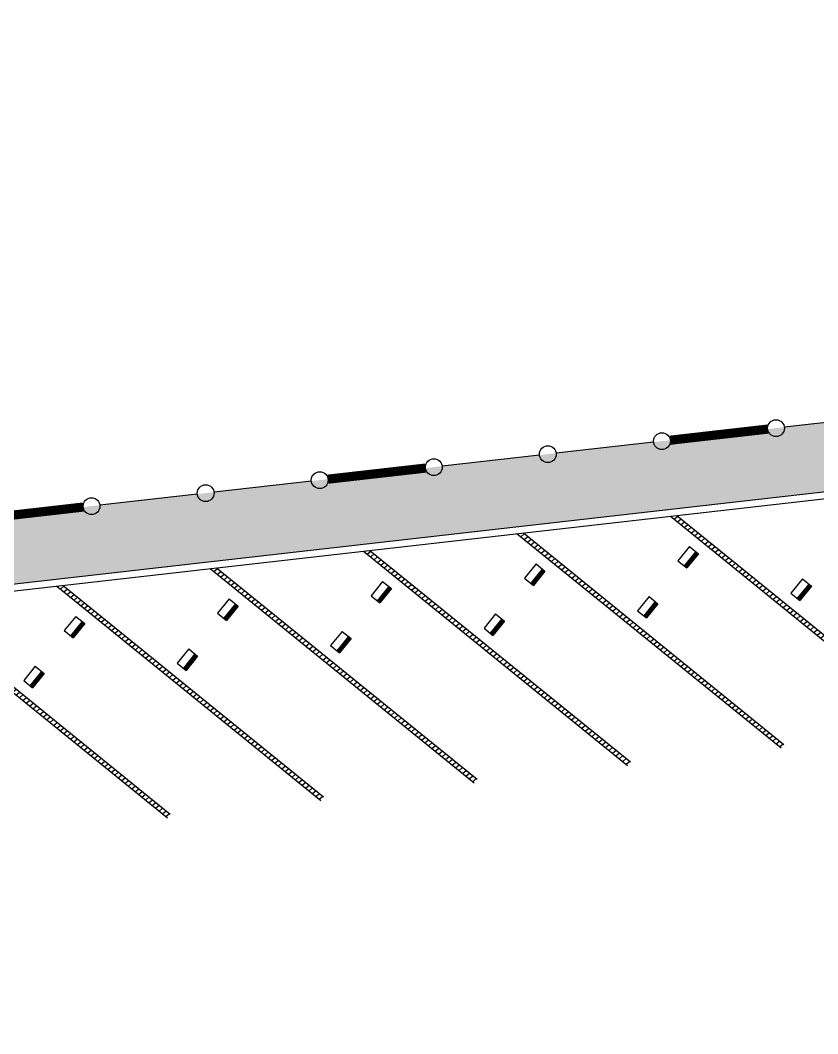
# Model space of a CAD drawing. Extents: x 506 to 706, y 928 to 1038.
# Drawn here: x 560.54 to 577.9, y 964.41 to 986.47 of the extents above; entities that cross this region are included whole.
import ezdxf

# ---------------------------------------------------------------- set-up
doc = ezdxf.new("R2010")
doc.units = 0
doc.header["$LTSCALE"] = 3
doc.header["$MEASUREMENT"] = 0
for name, color, linetype in [('BARDA-REJA', 160, 'CONTINUOUS'), ('HAYCH', 30, 'CONTINUOUS'), ('LIN-ESCALERA', 41, 'CONTINUOUS'), ('TEXT', 2, 'CONTINUOUS'), ('TOPE', 200, 'CONTINUOUS')]:
    doc.layers.add(name, color=color, linetype=linetype)

msp = doc.modelspace()

# ---------------------------------------------------------------- hatches: boundary and pattern name
at = {"layer": 'HAYCH'}
h = msp.add_hatch(dxfattribs=at)
h.set_pattern_fill('DOTS', color=256, scale=7, style=0)
h.set_pattern_definition([(0, (1271.9695, 616.589), (0.21875, 0.4375), [0, -0.4375])])
h.paths.add_polyline_path([(654.969, 986.47), (537.829, 973.132), (540.94, 966.855), (542.79, 964.41), (544.795, 964.969), (544.157, 972.343), (655.103, 984.975)])
at = {"layer": 'TEXT'}
h = msp.add_hatch(dxfattribs=at)
h.set_pattern_fill('ANSI31', color=256, scale=0.75, angle=355, style=0)
h.set_pattern_definition([(40, (1250.90974, 614.19662), (-0.060261338, 0.071816667), [])])
h.paths.add_polyline_path([(574.835, 975.69), (574.696, 975.674), (580.445, 971.011), (580.508, 971.089)])
h = msp.add_hatch(dxfattribs=at)
h.set_pattern_fill('ANSI31', color=256, scale=0.75, angle=355, style=0)
h.set_pattern_definition([(40, (1247.56877, 613.81622), (-0.060261338, 0.071816667), [])])
h.paths.add_polyline_path([(571.494, 975.31), (571.355, 975.294), (577.104, 970.631), (577.167, 970.708)])
h = msp.add_hatch(dxfattribs=at)
h.set_pattern_fill('ANSI31', color=256, scale=0.75, angle=355, style=0)
h.set_pattern_definition([(40, (1244.2278, 613.43582), (-0.060261338, 0.071816667), [])])
h.paths.add_polyline_path([(568.153, 974.929), (568.014, 974.914), (573.763, 970.25), (573.826, 970.328)])
h = msp.add_hatch(dxfattribs=at)
h.set_pattern_fill('ANSI31', color=256, scale=0.75, angle=355, style=0)
h.set_pattern_definition([(40, (1240.88684, 613.05542), (-0.060261338, 0.071816667), [])])
h.paths.add_polyline_path([(564.812, 974.549), (564.673, 974.533), (570.422, 969.87), (570.485, 969.948)])
h = msp.add_hatch(dxfattribs=at)
h.set_pattern_fill('ANSI31', color=256, scale=0.75, angle=355, style=0)
h.set_pattern_definition([(40, (1237.54587, 612.67501), (-0.060261338, 0.071816667), [])])
h.paths.add_polyline_path([(561.471, 974.169), (561.332, 974.153), (567.082, 969.489), (567.144, 969.567)])
h = msp.add_hatch(dxfattribs=at)
h.set_pattern_fill('ANSI31', color=256, scale=0.75, angle=355, style=0)
h.set_pattern_definition([(40, (1234.204905, 612.29461), (-0.060261338, 0.071816667), [])])
h.paths.add_polyline_path([(558.13, 973.788), (557.991, 973.772), (563.741, 969.109), (563.804, 969.187)])

# ---------------------------------------------------------------- linework, layer by layer
at = {"layer": 'BARDA-REJA', "const_width": 0.2}
for points in [[(576.813, 977.571), (574.693, 977.329)], [(569.361, 976.722), (567.241, 976.481)], [(561.91, 975.874), (559.789, 975.632)]]:
    msp.add_lwpolyline(points, dxfattribs=at)
at = {"layer": 'LIN-ESCALERA'}
for p, q in [((655.103, 984.975), (544.157, 972.343)), ((655.058, 984.819), (544.322, 972.211)), ((579.297, 977.853), (577.177, 977.612)), ((576.813, 977.571), (574.693, 977.329)), ((574.329, 977.288), (572.209, 977.046)), ((571.845, 977.005), (569.725, 976.764)), ((569.361, 976.722), (567.241, 976.481)), ((566.877, 976.439), (564.757, 976.198)), ((564.393, 976.157), (562.273, 975.915)), ((561.91, 975.874), (559.789, 975.632))]:
    msp.add_line(p, q, dxfattribs=at)
for centre in [(576.995, 977.591), (574.511, 977.309), (572.027, 977.026), (569.543, 976.743), (567.059, 976.46), (564.575, 976.177), (562.091, 975.894)]:
    msp.add_circle(centre, 0.183, dxfattribs=at)
at = {"layer": 'TEXT'}
for p, q in [((574.835, 975.69), (580.508, 971.089)), ((574.696, 975.674), (580.445, 971.011)), ((571.355, 975.294), (577.104, 970.631)), ((571.494, 975.31), (577.167, 970.708)), ((568.014, 974.914), (573.763, 970.25)), ((568.153, 974.929), (573.826, 970.328)), ((564.673, 974.533), (570.422, 969.87)), ((564.812, 974.549), (570.485, 969.948)), ((561.332, 974.153), (567.082, 969.489)), ((561.471, 974.169), (567.144, 969.567)), ((557.991, 973.772), (563.741, 969.109)), ((558.13, 973.788), (563.804, 969.187))]:
    msp.add_line(p, q, dxfattribs=at)
at = {"layer": 'TOPE'}
for p, q in [((575.111, 975.016), (574.859, 974.705)), ((575.247, 974.906), (574.995, 974.595)), ((575.266, 974.89), (575.014, 974.579)), ((575.285, 974.874), (575.034, 974.564)), ((575.305, 974.858), (575.053, 974.548)), ((575.111, 975.016), (575.305, 974.858)), ((571.77, 974.636), (571.518, 974.325)), ((571.77, 974.636), (571.964, 974.478)), ((574.859, 974.705), (575.053, 974.548)), ((571.906, 974.525), (571.654, 974.215)), ((571.925, 974.51), (571.673, 974.199)), ((571.945, 974.494), (571.693, 974.183)), ((571.964, 974.478), (571.712, 974.167)), ((568.429, 974.255), (568.177, 973.944)), ((568.429, 974.255), (568.623, 974.098)), ((571.518, 974.325), (571.712, 974.167)), ((577.57, 974.309), (577.318, 973.998)), ((577.706, 974.199), (577.454, 973.888)), ((577.725, 974.183), (577.473, 973.872)), ((577.745, 974.167), (577.493, 973.857)), ((577.764, 974.152), (577.512, 973.841)), ((577.57, 974.309), (577.764, 974.152)), ((568.177, 973.944), (568.371, 973.787)), ((568.565, 974.145), (568.313, 973.834)), ((568.584, 974.129), (568.332, 973.818)), ((568.604, 974.113), (568.352, 973.803)), ((568.623, 974.098), (568.371, 973.787)), ((574.229, 973.929), (573.977, 973.618)), ((574.229, 973.929), (574.423, 973.771)), ((577.318, 973.998), (577.512, 973.841)), ((565.088, 973.875), (564.836, 973.564)), ((565.224, 973.764), (564.972, 973.454)), ((565.243, 973.749), (564.991, 973.438)), ((565.263, 973.733), (565.011, 973.422)), ((565.282, 973.717), (565.03, 973.407)), ((565.088, 973.875), (565.282, 973.717)), ((574.365, 973.818), (574.113, 973.508)), ((574.384, 973.803), (574.132, 973.492)), ((574.404, 973.787), (574.152, 973.476)), ((574.423, 973.771), (574.171, 973.46)), ((561.747, 973.494), (561.495, 973.184)), ((561.747, 973.494), (561.941, 973.337)), ((564.836, 973.564), (565.03, 973.407)), ((570.888, 973.548), (570.636, 973.238)), ((570.888, 973.548), (571.082, 973.391)), ((573.977, 973.618), (574.171, 973.46)), ((561.883, 973.384), (561.631, 973.073)), ((561.902, 973.368), (561.65, 973.058)), ((561.922, 973.353), (561.67, 973.042)), ((561.941, 973.337), (561.689, 973.026)), ((571.024, 973.438), (570.772, 973.127)), ((571.043, 973.422), (570.791, 973.112)), ((571.063, 973.406), (570.811, 973.096)), ((571.082, 973.391), (570.83, 973.08)), ((561.495, 973.184), (561.689, 973.026)), ((567.547, 973.168), (567.295, 972.857)), ((567.683, 973.058), (567.431, 972.747)), ((567.547, 973.168), (567.741, 973.01)), ((570.636, 973.238), (570.83, 973.08)), ((567.295, 972.857), (567.489, 972.7)), ((567.702, 973.042), (567.45, 972.731)), ((567.722, 973.026), (567.47, 972.715)), ((567.741, 973.01), (567.489, 972.7)), ((564.206, 972.787), (563.954, 972.477)), ((564.342, 972.677), (564.09, 972.367)), ((564.361, 972.661), (564.109, 972.351)), ((564.381, 972.646), (564.129, 972.335)), ((564.4, 972.63), (564.148, 972.319)), ((564.206, 972.787), (564.4, 972.63)), ((560.865, 972.407), (560.613, 972.096)), ((560.865, 972.407), (561.059, 972.25)), ((563.954, 972.477), (564.148, 972.319)), ((561.001, 972.297), (560.749, 971.986)), ((561.02, 972.281), (560.768, 971.97)), ((561.04, 972.265), (560.788, 971.955)), ((561.059, 972.25), (560.807, 971.939)), ((560.613, 972.096), (560.807, 971.939))]:
    msp.add_line(p, q, dxfattribs=at)

doc.saveas('drawing.dxf')
